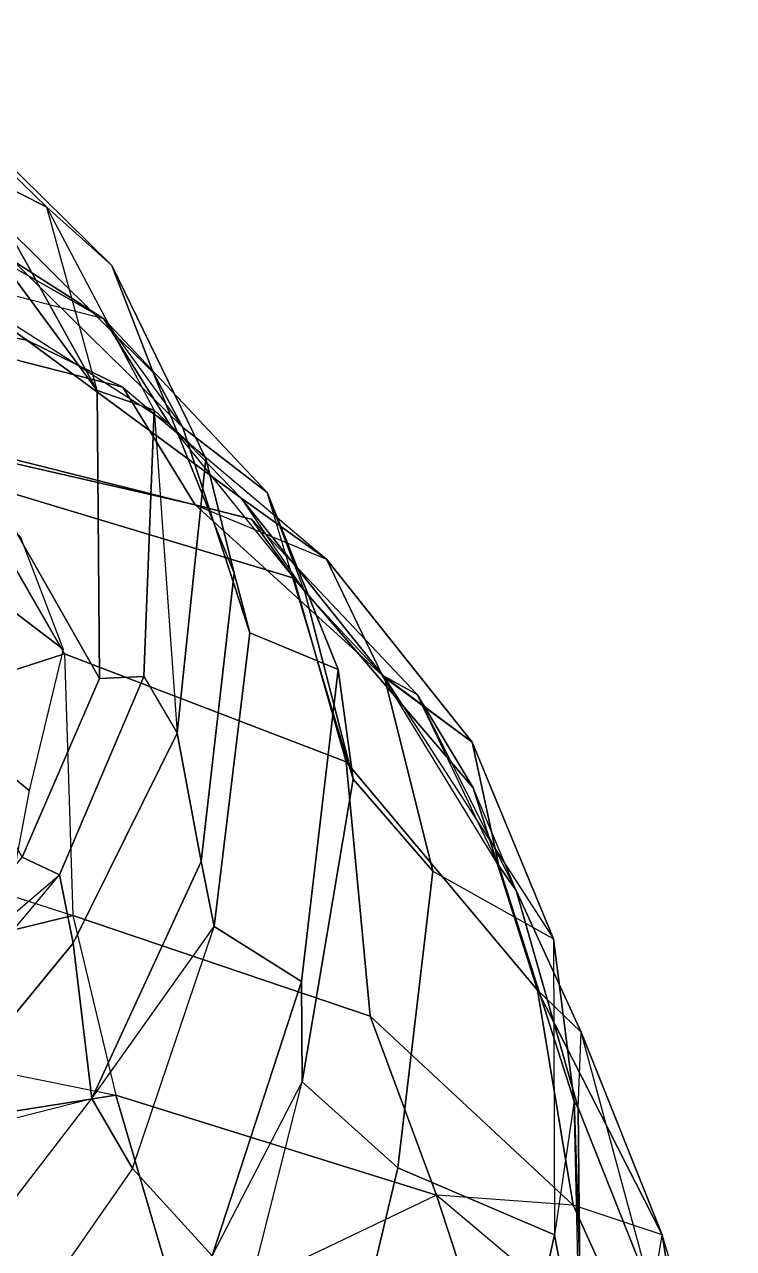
# Model space of a CAD drawing. Extents: x -0.135 to 0.053, y -0.194 to 0.215.
# Drawn here: x -0.09353 to -0.07246, y 0.07556 to 0.11194 of the extents above; entities that cross this region are included whole.
import ezdxf

# ---------------------------------------------------------------- set-up
doc = ezdxf.new("R2010")
doc.units = 0
doc.layers.add('FIGURE_1_MAN_SUIT_SHIRT', color=7, linetype='CONTINUOUS')
doc.layers.add('FIGURE_1_MAN_SUIT_SLEEVES', color=176, linetype='CONTINUOUS')

msp = doc.modelspace()

# ---------------------------------------------------------------- linework, layer by layer
at = {"layer": 'FIGURE_1_MAN_SUIT_SHIRT', "invisible_edges": 8}
for points in [[(-0.097945, 0.100193, 0.403909), (-0.093651, 0.096726, 0.415026), (-0.092382, 0.093374, 0.413461)], [(-0.092382, 0.093374, 0.413461), (-0.096563, 0.096559, 0.402409), (-0.097945, 0.100193, 0.403909)], [(-0.093385, 0.089176, 0.412428), (-0.097769, 0.092765, 0.400973), (-0.096563, 0.096559, 0.402409)], [(-0.096563, 0.096559, 0.402409), (-0.092382, 0.093374, 0.413461), (-0.093385, 0.089176, 0.412428)], [(-0.098326, 0.088395, 0.401166), (-0.097769, 0.092765, 0.400973), (-0.093385, 0.089176, 0.412428)], [(-0.093385, 0.089176, 0.412428), (-0.094232, 0.084706, 0.412282), (-0.098326, 0.088395, 0.401166)]]:
    msp.add_3dface(points, dxfattribs=at)
at = {"layer": 'FIGURE_1_MAN_SUIT_SLEEVES', "invisible_edges": 8}
for points in [[(-0.092863, 0.106506, 0.40187), (-0.09499, 0.10759, 0.3983), (-0.098456, 0.11194, 0.402714)], [(-0.092863, 0.106506, 0.40187), (-0.098456, 0.11194, 0.402714), (-0.096424, 0.110186, 0.408963)], [(-0.096424, 0.110186, 0.408963), (-0.090933, 0.104779, 0.408651), (-0.092863, 0.106506, 0.40187)], [(-0.090933, 0.104779, 0.408651), (-0.096424, 0.110186, 0.408963), (-0.094798, 0.106657, 0.417482)], [(-0.091369, 0.101063, 0.397045), (-0.09499, 0.10759, 0.3983), (-0.092863, 0.106506, 0.40187)], [(-0.09499, 0.10759, 0.3983), (-0.091369, 0.101063, 0.397045), (-0.094582, 0.10542, 0.38942)], [(-0.098321, 0.107271, 0.432436), (-0.091165, 0.103191, 0.430732), (-0.093861, 0.104916, 0.423069)], [(-0.091165, 0.103191, 0.430732), (-0.098321, 0.107271, 0.432436), (-0.096087, 0.104448, 0.439874)], [(-0.094798, 0.106657, 0.417482), (-0.0897, 0.101601, 0.417483), (-0.090933, 0.104779, 0.408651)], [(-0.0897, 0.101601, 0.417483), (-0.094798, 0.106657, 0.417482), (-0.093861, 0.104916, 0.423069)], [(-0.089669, 0.100473, 0.400816), (-0.091369, 0.101063, 0.397045), (-0.092863, 0.106506, 0.40187)], [(-0.089669, 0.100473, 0.400816), (-0.092863, 0.106506, 0.40187), (-0.090933, 0.104779, 0.408651)], [(-0.093756, 0.096826, 0.388615), (-0.094582, 0.10542, 0.38942), (-0.091369, 0.101063, 0.397045)], [(-0.093861, 0.104916, 0.423069), (-0.091165, 0.103191, 0.430732), (-0.088818, 0.099958, 0.422315)], [(-0.093861, 0.104916, 0.423069), (-0.088818, 0.099958, 0.422315), (-0.0897, 0.101601, 0.417483)], [(-0.090933, 0.104779, 0.408651), (-0.088136, 0.099043, 0.407608), (-0.089669, 0.100473, 0.400816)], [(-0.088136, 0.099043, 0.407608), (-0.090933, 0.104779, 0.408651), (-0.0897, 0.101601, 0.417483)], [(-0.103022, 0.104401, 0.450058), (-0.093461, 0.102558, 0.448628), (-0.096087, 0.104448, 0.439874)], [(-0.089217, 0.100066, 0.437965), (-0.091165, 0.103191, 0.430732), (-0.096087, 0.104448, 0.439874)], [(-0.089217, 0.100066, 0.437965), (-0.096087, 0.104448, 0.439874), (-0.093461, 0.102558, 0.448628)], [(-0.093461, 0.102558, 0.448628), (-0.103022, 0.104401, 0.450058), (-0.09978, 0.103484, 0.457379)], [(-0.090602, 0.101165, 0.45442), (-0.09978, 0.103484, 0.457379), (-0.098942, 0.100081, 0.464536)], [(-0.09978, 0.103484, 0.457379), (-0.090602, 0.101165, 0.45442), (-0.093461, 0.102558, 0.448628)], [(-0.091165, 0.103191, 0.430732), (-0.086318, 0.098028, 0.429677), (-0.088818, 0.099958, 0.422315)], [(-0.086318, 0.098028, 0.429677), (-0.091165, 0.103191, 0.430732), (-0.089217, 0.100066, 0.437965)], [(-0.093461, 0.102558, 0.448628), (-0.087099, 0.097874, 0.447052), (-0.089217, 0.100066, 0.437965)], [(-0.087099, 0.097874, 0.447052), (-0.093461, 0.102558, 0.448628), (-0.090602, 0.101165, 0.45442)], [(-0.0897, 0.101601, 0.417483), (-0.087296, 0.095635, 0.416261), (-0.088136, 0.099043, 0.407608)], [(-0.087296, 0.095635, 0.416261), (-0.0897, 0.101601, 0.417483), (-0.088818, 0.099958, 0.422315)], [(-0.098942, 0.100081, 0.464536), (-0.088459, 0.09766, 0.461903), (-0.090602, 0.101165, 0.45442)], [(-0.090602, 0.101165, 0.45442), (-0.084555, 0.096051, 0.45287), (-0.087099, 0.097874, 0.447052)], [(-0.090602, 0.101165, 0.45442), (-0.088459, 0.09766, 0.461903), (-0.084555, 0.096051, 0.45287)], [(-0.091369, 0.101063, 0.397045), (-0.091297, 0.092499, 0.395307), (-0.093756, 0.096826, 0.388615)], [(-0.091369, 0.101063, 0.397045), (-0.089669, 0.100473, 0.400816), (-0.089984, 0.092559, 0.398446)], [(-0.089984, 0.092559, 0.398446), (-0.091297, 0.092499, 0.395307), (-0.091369, 0.101063, 0.397045)], [(-0.089984, 0.092559, 0.398446), (-0.089669, 0.100473, 0.400816), (-0.088992, 0.090878, 0.404672)], [(-0.089669, 0.100473, 0.400816), (-0.088136, 0.099043, 0.407608), (-0.088992, 0.090878, 0.404672)], [(-0.088459, 0.09766, 0.461903), (-0.098942, 0.100081, 0.464536), (-0.095798, 0.099514, 0.467597)], [(-0.089217, 0.100066, 0.437965), (-0.085202, 0.095083, 0.435931), (-0.086318, 0.098028, 0.429677)], [(-0.089217, 0.100066, 0.437965), (-0.087099, 0.097874, 0.447052), (-0.085202, 0.095083, 0.435931)], [(-0.084208, 0.092768, 0.425915), (-0.086832, 0.093858, 0.41955), (-0.088818, 0.099958, 0.422315)], [(-0.088818, 0.099958, 0.422315), (-0.086318, 0.098028, 0.429677), (-0.084208, 0.092768, 0.425915)], [(-0.088818, 0.099958, 0.422315), (-0.086832, 0.093858, 0.41955), (-0.087296, 0.095635, 0.416261)], [(-0.086785, 0.09724, 0.465562), (-0.095798, 0.099514, 0.467597), (-0.095339, 0.098439, 0.472442)], [(-0.095798, 0.099514, 0.467597), (-0.086785, 0.09724, 0.465562), (-0.088459, 0.09766, 0.461903)], [(-0.088992, 0.090878, 0.404672), (-0.088136, 0.099043, 0.407608), (-0.087296, 0.095635, 0.416261)], [(-0.104294, 0.089375, 0.48452), (-0.092334, 0.093235, 0.480364), (-0.095339, 0.098439, 0.472442)], [(-0.085524, 0.095485, 0.471521), (-0.095339, 0.098439, 0.472442), (-0.092334, 0.093235, 0.480364)], [(-0.095339, 0.098439, 0.472442), (-0.085524, 0.095485, 0.471521), (-0.086785, 0.09724, 0.465562)], [(-0.087099, 0.097874, 0.447052), (-0.082834, 0.092537, 0.445707), (-0.085202, 0.095083, 0.435931)], [(-0.082834, 0.092537, 0.445707), (-0.087099, 0.097874, 0.447052), (-0.084555, 0.096051, 0.45287)], [(-0.083766, 0.089513, 0.430916), (-0.084208, 0.092768, 0.425915), (-0.086318, 0.098028, 0.429677)], [(-0.085202, 0.095083, 0.435931), (-0.083766, 0.089513, 0.430916), (-0.086318, 0.098028, 0.429677)], [(-0.082897, 0.092606, 0.460824), (-0.088459, 0.09766, 0.461903), (-0.086785, 0.09724, 0.465562)], [(-0.088459, 0.09766, 0.461903), (-0.082897, 0.092606, 0.460824), (-0.084555, 0.096051, 0.45287)], [(-0.086785, 0.09724, 0.465562), (-0.081866, 0.09203, 0.465034), (-0.082897, 0.092606, 0.460824)], [(-0.081866, 0.09203, 0.465034), (-0.086785, 0.09724, 0.465562), (-0.085524, 0.095485, 0.471521)], [(-0.095438, 0.090529, 0.388576), (-0.093756, 0.096826, 0.388615), (-0.091297, 0.092499, 0.395307)], [(-0.084555, 0.096051, 0.45287), (-0.080232, 0.090612, 0.4528), (-0.082834, 0.092537, 0.445707)], [(-0.080232, 0.090612, 0.4528), (-0.084555, 0.096051, 0.45287), (-0.082897, 0.092606, 0.460824)], [(-0.092334, 0.093235, 0.480364), (-0.083971, 0.09003, 0.4795), (-0.085524, 0.095485, 0.471521)], [(-0.087296, 0.095635, 0.416261), (-0.088276, 0.087061, 0.413942), (-0.088992, 0.090878, 0.404672)], [(-0.088276, 0.087061, 0.413942), (-0.087296, 0.095635, 0.416261), (-0.086832, 0.093858, 0.41955)], [(-0.0802, 0.089257, 0.471663), (-0.085524, 0.095485, 0.471521), (-0.083971, 0.09003, 0.4795)], [(-0.085524, 0.095485, 0.471521), (-0.0802, 0.089257, 0.471663), (-0.081866, 0.09203, 0.465034)], [(-0.081395, 0.086781, 0.441707), (-0.083766, 0.089513, 0.430916), (-0.085202, 0.095083, 0.435931)], [(-0.085202, 0.095083, 0.435931), (-0.082834, 0.092537, 0.445707), (-0.081395, 0.086781, 0.441707)], [(-0.086832, 0.093858, 0.41955), (-0.087889, 0.085132, 0.416635), (-0.088276, 0.087061, 0.413942)], [(-0.085294, 0.083494, 0.42167), (-0.087889, 0.085132, 0.416635), (-0.086832, 0.093858, 0.41955)], [(-0.086832, 0.093858, 0.41955), (-0.084208, 0.092768, 0.425915), (-0.085294, 0.083494, 0.42167)], [(-0.092334, 0.093235, 0.480364), (-0.104294, 0.089375, 0.48452), (-0.092093, 0.085463, 0.491985)], [(-0.083971, 0.09003, 0.4795), (-0.092334, 0.093235, 0.480364), (-0.092093, 0.085463, 0.491985)], [(-0.085294, 0.083494, 0.42167), (-0.084208, 0.092768, 0.425915), (-0.083766, 0.089513, 0.430916)], [(-0.091297, 0.092499, 0.395307), (-0.093591, 0.08719, 0.394784), (-0.095438, 0.090529, 0.388576)], [(-0.092488, 0.086669, 0.398211), (-0.093591, 0.08719, 0.394784), (-0.091297, 0.092499, 0.395307)], [(-0.091297, 0.092499, 0.395307), (-0.089984, 0.092559, 0.398446), (-0.092488, 0.086669, 0.398211)], [(-0.092488, 0.086669, 0.398211), (-0.089984, 0.092559, 0.398446), (-0.088992, 0.090878, 0.404672)], [(-0.079433, 0.086938, 0.460546), (-0.082897, 0.092606, 0.460824), (-0.081866, 0.09203, 0.465034)], [(-0.079433, 0.086938, 0.460546), (-0.080232, 0.090612, 0.4528), (-0.082897, 0.092606, 0.460824)], [(-0.082834, 0.092537, 0.445707), (-0.080232, 0.090612, 0.4528), (-0.077809, 0.08477, 0.451185)], [(-0.081395, 0.086781, 0.441707), (-0.082834, 0.092537, 0.445707), (-0.077809, 0.08477, 0.451185)], [(-0.078916, 0.086201, 0.464548), (-0.079433, 0.086938, 0.460546), (-0.081866, 0.09203, 0.465034)], [(-0.078916, 0.086201, 0.464548), (-0.081866, 0.09203, 0.465034), (-0.0802, 0.089257, 0.471663)], [(-0.088992, 0.090878, 0.404672), (-0.092077, 0.084636, 0.40469), (-0.092488, 0.086669, 0.398211)], [(-0.092077, 0.084636, 0.40469), (-0.088992, 0.090878, 0.404672), (-0.088276, 0.087061, 0.413942)], [(-0.077809, 0.08477, 0.451185), (-0.080232, 0.090612, 0.4528), (-0.079433, 0.086938, 0.460546)], [(-0.092093, 0.085463, 0.491985), (-0.083253, 0.082471, 0.492155), (-0.083971, 0.09003, 0.4795)], [(-0.078287, 0.083244, 0.479438), (-0.083971, 0.09003, 0.4795), (-0.083253, 0.082471, 0.492155)], [(-0.083971, 0.09003, 0.4795), (-0.078287, 0.083244, 0.479438), (-0.0802, 0.089257, 0.471663)], [(-0.083766, 0.089513, 0.430916), (-0.08528, 0.080516, 0.425991), (-0.085294, 0.083494, 0.42167)], [(-0.082434, 0.077959, 0.437169), (-0.08528, 0.080516, 0.425991), (-0.083766, 0.089513, 0.430916)], [(-0.083766, 0.089513, 0.430916), (-0.081395, 0.086781, 0.441707), (-0.082434, 0.077959, 0.437169)], [(-0.104294, 0.089375, 0.48452), (-0.103439, 0.082708, 0.494776), (-0.092093, 0.085463, 0.491985)], [(-0.0802, 0.089257, 0.471663), (-0.078287, 0.083244, 0.479438), (-0.076989, 0.081989, 0.471052)], [(-0.076989, 0.081989, 0.471052), (-0.078916, 0.086201, 0.464548), (-0.0802, 0.089257, 0.471663)], [(-0.097584, 0.082311, 0.395198), (-0.093591, 0.08719, 0.394784), (-0.092488, 0.086669, 0.398211)], [(-0.088276, 0.087061, 0.413942), (-0.091526, 0.080026, 0.414425), (-0.092077, 0.084636, 0.40469)], [(-0.091526, 0.080026, 0.414425), (-0.088276, 0.087061, 0.413942), (-0.087889, 0.085132, 0.416635)], [(-0.097078, 0.081181, 0.398748), (-0.097584, 0.082311, 0.395198), (-0.092488, 0.086669, 0.398211)], [(-0.097078, 0.081181, 0.398748), (-0.092488, 0.086669, 0.398211), (-0.092077, 0.084636, 0.40469)], [(-0.07778, 0.075967, 0.447537), (-0.082434, 0.077959, 0.437169), (-0.081395, 0.086781, 0.441707)], [(-0.081395, 0.086781, 0.441707), (-0.077809, 0.08477, 0.451185), (-0.07778, 0.075967, 0.447537)], [(-0.079433, 0.086938, 0.460546), (-0.077199, 0.079939, 0.459083), (-0.077809, 0.08477, 0.451185)], [(-0.077199, 0.079939, 0.459083), (-0.079433, 0.086938, 0.460546), (-0.078916, 0.086201, 0.464548)], [(-0.077082, 0.079747, 0.462739), (-0.078916, 0.086201, 0.464548), (-0.076989, 0.081989, 0.471052)], [(-0.078916, 0.086201, 0.464548), (-0.077082, 0.079747, 0.462739), (-0.077199, 0.079939, 0.459083)], [(-0.092093, 0.085463, 0.491985), (-0.103439, 0.082708, 0.494776), (-0.090815, 0.080116, 0.502032)], [(-0.083253, 0.082471, 0.492155), (-0.092093, 0.085463, 0.491985), (-0.090815, 0.080116, 0.502032)], [(-0.090319, 0.077941, 0.417448), (-0.091526, 0.080026, 0.414425), (-0.087889, 0.085132, 0.416635)], [(-0.090319, 0.077941, 0.417448), (-0.087889, 0.085132, 0.416635), (-0.085294, 0.083494, 0.42167)], [(-0.077809, 0.08477, 0.451185), (-0.077199, 0.079939, 0.459083), (-0.07778, 0.075967, 0.447537)], [(-0.092077, 0.084636, 0.40469), (-0.097023, 0.078628, 0.406432), (-0.097078, 0.081181, 0.398748)], [(-0.097023, 0.078628, 0.406432), (-0.092077, 0.084636, 0.40469), (-0.091526, 0.080026, 0.414425)], [(-0.085294, 0.083494, 0.42167), (-0.08795, 0.075343, 0.421817), (-0.090319, 0.077941, 0.417448)], [(-0.08795, 0.075343, 0.421817), (-0.085294, 0.083494, 0.42167), (-0.08528, 0.080516, 0.425991)], [(-0.083253, 0.082471, 0.492155), (-0.07723, 0.076853, 0.49148), (-0.078287, 0.083244, 0.479438)], [(-0.078287, 0.083244, 0.479438), (-0.074587, 0.075972, 0.478078), (-0.076989, 0.081989, 0.471052)], [(-0.074587, 0.075972, 0.478078), (-0.078287, 0.083244, 0.479438), (-0.07723, 0.076853, 0.49148)], [(-0.103439, 0.082708, 0.494776), (-0.10317, 0.078171, 0.503048), (-0.090815, 0.080116, 0.502032)], [(-0.090815, 0.080116, 0.502032), (-0.081284, 0.077152, 0.501931), (-0.083253, 0.082471, 0.492155)], [(-0.07723, 0.076853, 0.49148), (-0.083253, 0.082471, 0.492155), (-0.081284, 0.077152, 0.501931)], [(-0.074869, 0.074174, 0.468738), (-0.077082, 0.079747, 0.462739), (-0.076989, 0.081989, 0.471052)], [(-0.074869, 0.074174, 0.468738), (-0.076989, 0.081989, 0.471052), (-0.074587, 0.075972, 0.478078)], [(-0.087214, 0.072868, 0.427177), (-0.08795, 0.075343, 0.421817), (-0.08528, 0.080516, 0.425991)], [(-0.087214, 0.072868, 0.427177), (-0.08528, 0.080516, 0.425991), (-0.082434, 0.077959, 0.437169)], [(-0.090815, 0.080116, 0.502032), (-0.10317, 0.078171, 0.503048), (-0.101588, 0.073025, 0.512319)], [(-0.101588, 0.073025, 0.512319), (-0.088876, 0.073522, 0.51267), (-0.090815, 0.080116, 0.502032)], [(-0.081284, 0.077152, 0.501931), (-0.090815, 0.080116, 0.502032), (-0.088876, 0.073522, 0.51267)], [(-0.09678, 0.073201, 0.41668), (-0.097023, 0.078628, 0.406432), (-0.091526, 0.080026, 0.414425)], [(-0.09678, 0.073201, 0.41668), (-0.091526, 0.080026, 0.414425), (-0.090319, 0.077941, 0.417448)], [(-0.077199, 0.079939, 0.459083), (-0.076903, 0.071271, 0.454953), (-0.07778, 0.075967, 0.447537)], [(-0.076991, 0.071112, 0.459023), (-0.076903, 0.071271, 0.454953), (-0.077199, 0.079939, 0.459083)], [(-0.077082, 0.079747, 0.462739), (-0.076991, 0.071112, 0.459023), (-0.077199, 0.079939, 0.459083)], [(-0.076991, 0.071112, 0.459023), (-0.077082, 0.079747, 0.462739), (-0.074869, 0.074174, 0.468738)], [(-0.090319, 0.077941, 0.417448), (-0.09496, 0.071259, 0.419669), (-0.09678, 0.073201, 0.41668)], [(-0.090319, 0.077941, 0.417448), (-0.08795, 0.075343, 0.421817), (-0.09496, 0.071259, 0.419669)], [(-0.082434, 0.077959, 0.437169), (-0.084361, 0.069854, 0.437159), (-0.087214, 0.072868, 0.427177)], [(-0.07945, 0.068558, 0.446182), (-0.084361, 0.069854, 0.437159), (-0.082434, 0.077959, 0.437169)], [(-0.082434, 0.077959, 0.437169), (-0.07778, 0.075967, 0.447537), (-0.07945, 0.068558, 0.446182)], [(-0.079118, 0.07048, 0.511781), (-0.081284, 0.077152, 0.501931), (-0.088876, 0.073522, 0.51267)], [(-0.074932, 0.071794, 0.500597), (-0.081284, 0.077152, 0.501931), (-0.079118, 0.07048, 0.511781)], [(-0.074932, 0.071794, 0.500597), (-0.07723, 0.076853, 0.49148), (-0.081284, 0.077152, 0.501931)], [(-0.07723, 0.076853, 0.49148), (-0.074932, 0.071794, 0.500597), (-0.073752, 0.07089, 0.488264)], [(-0.073752, 0.07089, 0.488264), (-0.074587, 0.075972, 0.478078), (-0.07723, 0.076853, 0.49148)], [(-0.07945, 0.068558, 0.446182), (-0.07778, 0.075967, 0.447537), (-0.076903, 0.071271, 0.454953)], [(-0.072464, 0.068939, 0.475812), (-0.074869, 0.074174, 0.468738), (-0.074587, 0.075972, 0.478078)], [(-0.072464, 0.068939, 0.475812), (-0.074587, 0.075972, 0.478078), (-0.073752, 0.07089, 0.488264)]]:
    msp.add_3dface(points, dxfattribs=at)

doc.saveas('drawing.dxf')
